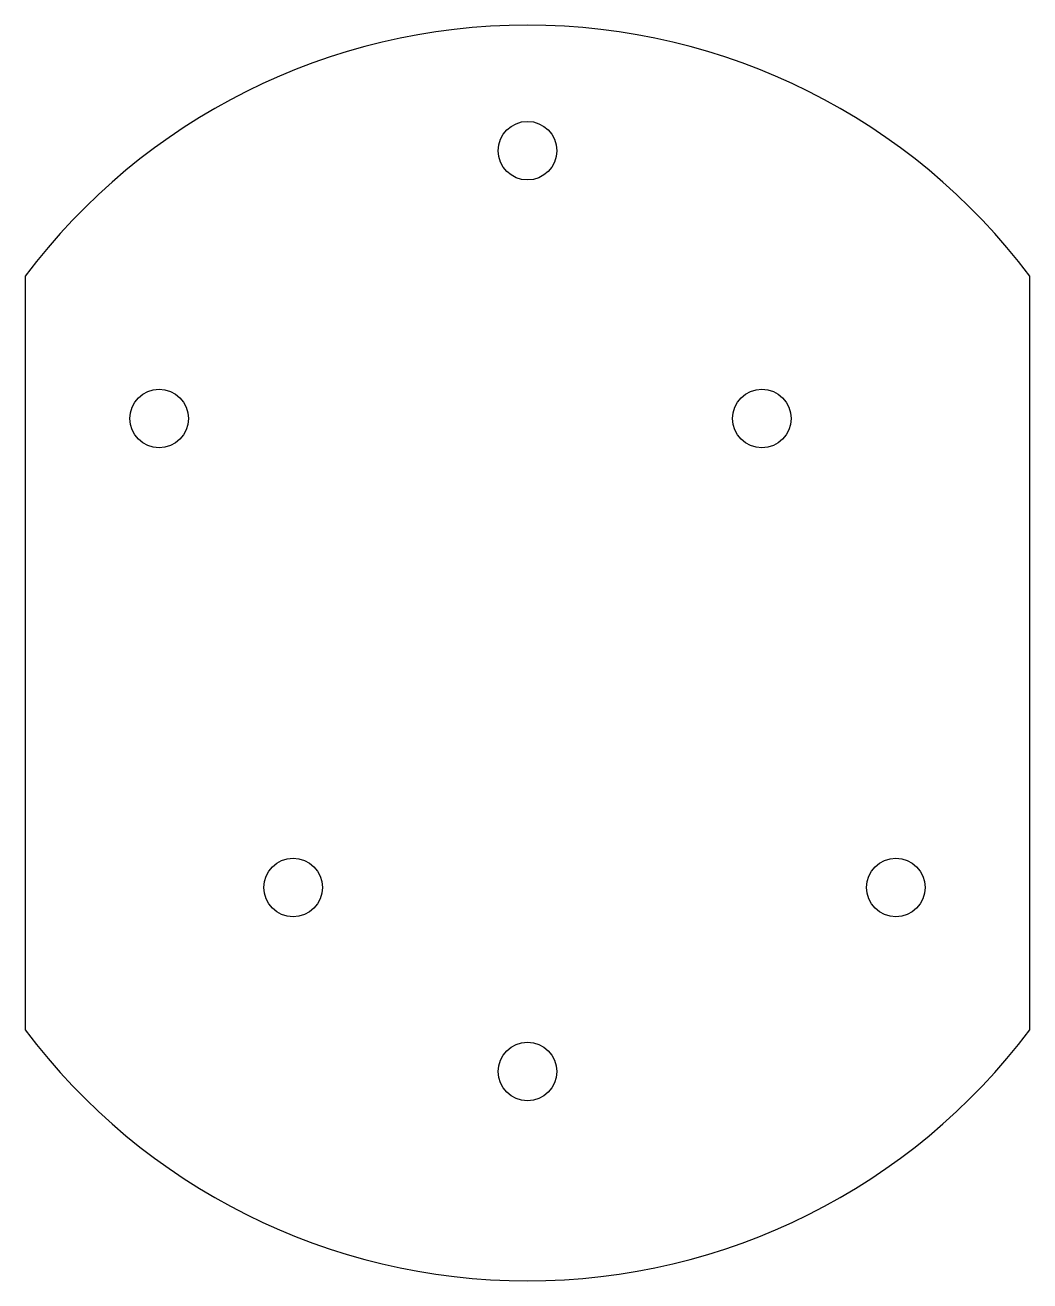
# Model space of a CAD drawing. Header units: millimetres. Extents: x -30 to 30, y -37.5 to 37.5.
import ezdxf

# ---------------------------------------------------------------- set-up
doc = ezdxf.new("R2010")
doc.units = ezdxf.units.MM

msp = doc.modelspace()

# ---------------------------------------------------------------- linework, layer by layer
msp.add_lwpolyline([(-30, 22.5), (-30, -22.5, 0.5), (30, -22.5), (30, 22.5, 0.5)], format="xyb", close=True)
for centre in [(0, 30), (-22, 14), (14, 14), (-14, -14), (22, -14), (0, -25)]:
    msp.add_circle(centre, 1.75)

doc.saveas('drawing.dxf')
